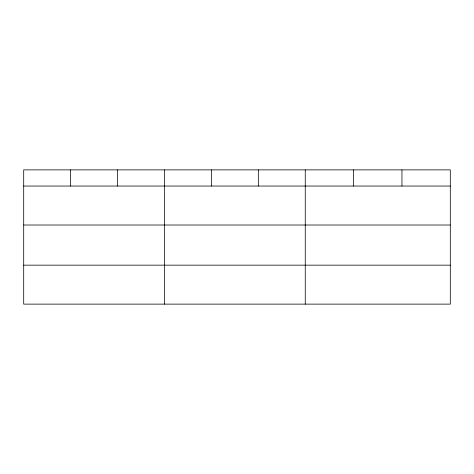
<?xml version="1.0" encoding="UTF-8"?>
<svg xmlns="http://www.w3.org/2000/svg" width="474" height="474" viewBox="0 0 474 474"><rect width="100%" height="100%" fill="white"/><g stroke="black" fill="none" stroke-linecap="round" stroke-linejoin="round"><path stroke-width="0.71" d="M450.3 225.014L450.3 169.876L23.7 169.876L23.7 304.124L450.3 304.124L450.3 225.014L23.7 225.014M23.7 186.045L450.3 186.045M23.7 265.162L450.3 265.162M401.952 169.876L401.952 186.045M353.604 169.876L353.604 186.045M305.256 169.876L305.256 304.124M258.33 169.876L258.33 186.045M211.404 169.876L211.404 186.045M164.478 169.876L164.478 304.124M117.552 169.876L117.552 186.045M70.626 169.876L70.626 186.045"/></g></svg>
